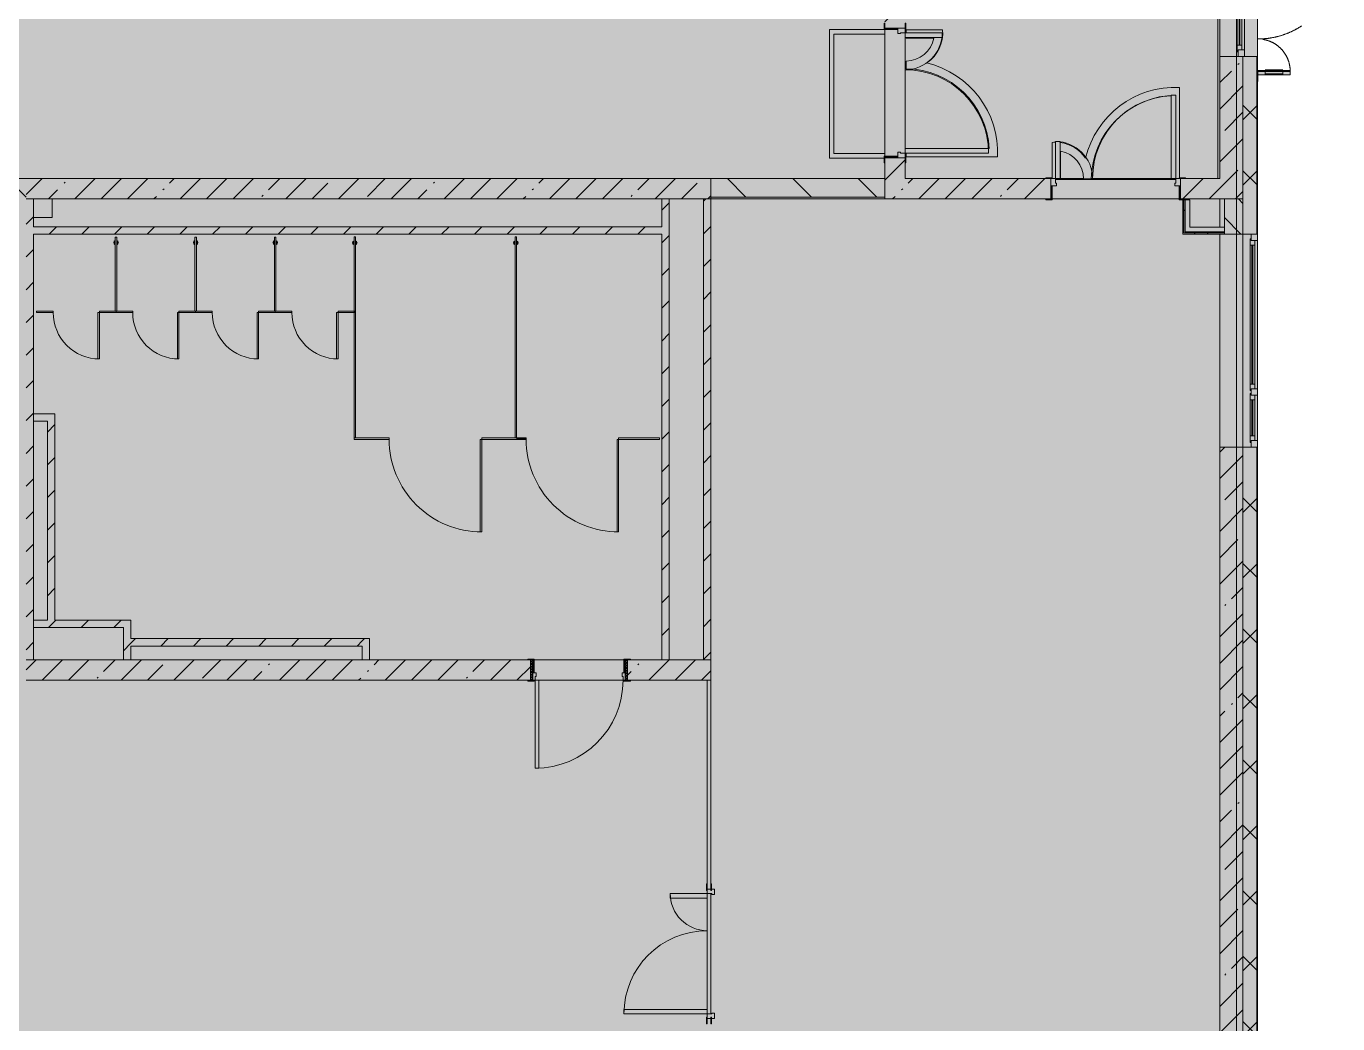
# Model space of a CAD drawing. Header units: millimetres. Extents: x 81094 to 272713, y -8553 to 29000.
# Drawn here: x 257633 to 271808, y 1470 to 12246 of the extents above; entities that cross this region are included whole.
import ezdxf

# ---------------------------------------------------------------- set-up
doc = ezdxf.new("R2010")
doc.units = ezdxf.units.MM
doc.linetypes.add('200_ШТРИХ__ш1_п0_6_', pattern=[800, 500, -300])
doc.linetypes.add('Осевая', pattern=[3175, 635, -476.25, 1587.5, -476.25])
doc.layers.add('A-DETL-GENF-1', color=7, linetype='Continuous', lineweight=9, true_color=0xc0c0c0, transparency=0.4)
for name, color, linetype, lineweight in [('A-DETL-MBND-1', 7, '200_ШТРИХ__ш1_п0_6_', 9), ('A-WALL-5', 7, 'Continuous', 5), ('I-WALL-3', 7, 'Continuous', 5), ('Оси', 7, 'Continuous', 9), ('Оси-2', 7, 'Осевая', 9)]:
    doc.layers.add(name, color=color, linetype=linetype, lineweight=lineweight)
for name, color, linetype, lineweight, true_color in [('A-DOOR-3', 7, 'Continuous', 5, 0xb7b7b7), ('A-DOOR-4', 7, 'Continuous', 5, 0xe2e2e2), ('A-DOOR-5', 7, 'Continuous', 5, 0xaaaaaa), ('A-DOOR-7', 7, 'Continuous', 5, 0x737373), ('A-DOOR-FRAM-2', 7, 'Continuous', 5, 0xe2e2e2), ('A-DOOR-FRAM-3', 7, 'Continuous', 5, 0xb7b7b7), ('A-DOOR-FRAM-4', 7, 'Continuous', 5, 0xaaaaaa), ('A-FLOR-2', 7, 'Continuous', 5, 0xb7b7b7), ('A-GENM-3', 7, 'Continuous', 5, 0x737373), ('A-GENM-4', 7, 'Continuous', 5, 0xe2ddcd), ('A-GLAZ-2', 7, 'Continuous', 5, 0x737373), ('A-WALL-6', 7, 'Continuous', 5, 0x737373), ('A-WALL-7', 7, 'Continuous', 9, 0x737373), ('I-WALL-2', 7, 'Continuous', 9, 0xe7e7e7), ('I-WALL-4', 7, 'Continuous', 5, 0x737373)]:
    doc.layers.add(name, color=color, linetype=linetype, lineweight=lineweight, true_color=true_color)
pattern_1 = [(45, (145702.92, 0), (-176.7767, 176.7767), [])]
pattern_2 = [(45, (145702.9, 0), (-285.1231, 285.1231), []), (45, (145988.04, 0), (-285.1231, 285.1231), [504.031, -100.806, 16.764, -84.042])]
pattern_3 = [(45, (145702.9, 0), (-530.33, 530.33), []), (135, (145702.9, 0), (-530.33, -530.33), [])]

# ---------------------------------------------------------------- blocks, each defined once
blk = doc.blocks.new('110_Дверь_СКБ_2Ст - Д-5_п_ Из игровой в коридор-32679362-2_7_3_птичка')
at = {"layer": 'A-DOOR-4'}
for points in [[(612.5, 110), (662.5, 110), (662.5, 1010), (612.5, 1010), (612.5, 152.6)], [(-587.5, 110), (-587.5, 510), (-637.5, 510), (-637.5, 110)], [(712.5, -110), (712.5, 30), (697.5, 30), (697.5, -110)]]:
    blk.add_hatch(color=256, dxfattribs=at).paths.add_polyline_path(points)
h = blk.add_hatch(color=256, dxfattribs=at)
h.paths.add_polyline_path([(652.5, 30), (712.5, 30), (712.5, 110), (662.5, 110), (662.5, 60), (652.5, 60)])
h.paths.add_polyline_path([(-687.5, 30), (-627.5, 30), (-627.5, 60), (-637.5, 60), (-637.5, 110), (-687.5, 110)])
at = {"layer": 'A-DOOR-FRAM-2'}
for points in [[(-672.5, 110), (-672.5, 118), (-742.5, 118), (-742.5, 110)], [(-672.5, -110), (-672.5, 30), (-687.5, 30), (-687.5, -110)], [(767.5, 110), (767.5, 118), (697.5, 118), (697.5, 110)], [(-672.5, -118), (-672.5, -110), (-742.5, -110), (-742.5, -118)], [(767.5, -118), (767.5, -110), (697.5, -110), (697.5, -118)]]:
    blk.add_hatch(color=256, dxfattribs=at).paths.add_polyline_path(points)
at = {"layer": 'A-DOOR-3'}
for p, q in [((662.5, 1010), (612.5, 1010)), ((612.5, 1010), (612.5, 110)), ((662.5, 110), (662.5, 1010)), ((-637.5, 510), (-637.5, 110)), ((-587.5, 510), (-637.5, 510)), ((-587.5, 110), (-587.5, 510)), ((-637.5, 110), (-587.5, 110)), ((612.5, 110), (662.5, 110))]:
    blk.add_line(p, q, dxfattribs=at)
for centre, radius, start, end in [((662.5, 110), 900, 90, 180), ((-637.5, 110), 400, 360, 90)]:
    blk.add_arc(centre, radius, start, end, dxfattribs=at)
at = {"layer": 'A-DOOR-FRAM-3'}
for p, q in [((-672.5, 118), (-742.5, 118)), ((-742.5, 118), (-742.5, 110)), ((-742.5, 110), (-672.5, 110)), ((-637.5, 110), (-687.5, 110)), ((-687.5, 110), (-687.5, 30)), ((-687.5, 30), (-627.5, 30)), ((-672.5, 30), (-687.5, 30)), ((-687.5, 30), (-687.5, -110)), ((-672.5, 110), (-672.5, 118)), ((-672.5, -110), (-672.5, 30)), ((-637.5, 60), (-637.5, 110)), ((-627.5, 60), (-637.5, 60)), ((-627.5, 30), (-627.5, 60)), ((662.5, 60), (652.5, 60)), ((652.5, 60), (652.5, 30)), ((652.5, 30), (712.5, 30)), ((662.5, 110), (662.5, 60)), ((712.5, 110), (662.5, 110)), ((767.5, 118), (697.5, 118)), ((697.5, 118), (697.5, 110)), ((697.5, 110), (767.5, 110)), ((712.5, 30), (697.5, 30)), ((697.5, 30), (697.5, -110)), ((712.5, 30), (712.5, 110)), ((712.5, -110), (712.5, 30)), ((767.5, 110), (767.5, 118)), ((-672.5, -110), (-742.5, -110)), ((-742.5, -110), (-742.5, -118)), ((-742.5, -118), (-672.5, -118)), ((-687.5, -110), (-672.5, -110)), ((-672.5, -118), (-672.5, -110)), ((697.5, -110), (712.5, -110)), ((767.5, -110), (697.5, -110)), ((697.5, -110), (697.5, -118)), ((697.5, -118), (767.5, -118)), ((767.5, -118), (767.5, -110))]:
    blk.add_line(p, q, dxfattribs=at)
blk = doc.blocks.new('110_Дверь_СКБ_2Ст - Д-1_л_Лестничная клетка EIS60 2-32142534-2_7_3_птичка')
at = {"layer": 'A-DOOR-4'}
for points in [[(662, 110), (662, 1010), (612, 1010), (612, 110)], [(-588, 510), (-638, 510), (-638, 110), (-588, 110), (-588, 433)], [(712, 30), (697, 30), (697, -110), (712, -110), (712, -31)]]:
    blk.add_hatch(color=256, dxfattribs=at).paths.add_polyline_path(points)
h = blk.add_hatch(color=256, dxfattribs=at)
h.paths.add_polyline_path([(712, 110), (662, 110), (662, 60), (652, 60), (652, 30), (712, 30)])
h.paths.add_polyline_path([(-628, 30), (-628, 60), (-638, 60), (-638, 110), (-688, 110), (-688, 30)])
at = {"layer": 'A-DOOR-FRAM-2'}
for points in [[(-673, 110), (-673, 118), (-743, 118), (-743, 110)], [(-673, 30), (-688, 30), (-688, -110), (-673, -110), (-673, -31)], [(767, 110), (767, 118), (697, 118), (697, 110)], [(-673, -110), (-743, -110), (-743, -118), (-673, -118)], [(767, -118), (767, -110), (697, -110), (697, -118)]]:
    blk.add_hatch(color=256, dxfattribs=at).paths.add_polyline_path(points)
at = {"layer": 'A-DOOR-3'}
for p, q in [((662, 1010), (612, 1010)), ((612, 1010), (612, 110)), ((662, 110), (662, 1010)), ((-638, 510), (-638, 110)), ((-588, 510), (-638, 510)), ((-588, 110), (-588, 510)), ((-638, 110), (-588, 110)), ((612, 110), (662, 110))]:
    blk.add_line(p, q, dxfattribs=at)
for centre, radius, start, end in [((662, 110), 900, 90, 180), ((-638, 110), 400, 360, 90)]:
    blk.add_arc(centre, radius, start, end, dxfattribs=at)
at = {"layer": 'A-DOOR-FRAM-3'}
for p, q in [((-673, 118), (-743, 118)), ((-743, 118), (-743, 110)), ((-743, 110), (-673, 110)), ((-638, 110), (-688, 110)), ((-688, 110), (-688, 30)), ((-688, 30), (-628, 30)), ((-673, 30), (-688, 30)), ((-688, 30), (-688, -110)), ((-673, 110), (-673, 118)), ((-673, -110), (-673, 30)), ((-638, 60), (-638, 110)), ((-628, 60), (-638, 60)), ((-628, 30), (-628, 60)), ((662, 60), (652, 60)), ((652, 60), (652, 30)), ((652, 30), (712, 30)), ((662, 110), (662, 60)), ((712, 110), (662, 110)), ((767, 118), (697, 118)), ((697, 118), (697, 110)), ((697, 110), (767, 110)), ((712, 30), (697, 30)), ((697, 30), (697, -110)), ((712, 30), (712, 110)), ((712, -110), (712, 30)), ((767, 110), (767, 118)), ((-673, -110), (-743, -110)), ((-743, -110), (-743, -118)), ((-743, -118), (-673, -118)), ((-688, -110), (-673, -110)), ((-673, -118), (-673, -110)), ((697, -110), (712, -110)), ((767, -110), (697, -110)), ((697, -110), (697, -118)), ((697, -118), (767, -118)), ((767, -118), (767, -110))]:
    blk.add_line(p, q, dxfattribs=at)
blk = doc.blocks.new('110_Дверь_СКБ_1Ст_Внутренняя1 - Д-7а_л__950x2100h_Туалет-V104-2_7_3_птичка')
at = {"layer": 'A-DOOR-4'}
h = blk.add_hatch(color=256, dxfattribs=at)
h.paths.add_polyline_path([(487.5, 110), (487.5, 70), (477.5, 70), (477.5, 30), (512.5, 30), (512.5, 110)])
h.paths.add_polyline_path([(-462.5, 110), (-487.5, 110), (-487.5, 30), (-452.5, 30), (-452.5, 70), (-462.5, 70)])
at = {"layer": 'A-DOOR-5'}
h = blk.add_hatch(dxfattribs=at)
h.set_pattern_fill('FP_126', color=256, style=0, pattern_type=2)
h.set_pattern_definition([(135, (1776.41, 174.685), (-14.14214, -14.14214), []), (225, (1776.41, 174.685), (14.14214, -14.14214), [])])
h.paths.add_polyline_path([(537.5, 110), (512.5, 110), (512.5, -110), (537.5, -110)])
at = {"layer": 'A-DOOR-FRAM-2'}
for points in [[(447.5, 1060), (447.5, 110), (487.5, 110), (487.5, 1060)], [(-542.5, 118), (-542.5, 110), (-472.5, 110), (-472.5, 118)], [(-472.5, 30), (-487.5, 30), (-487.5, -110), (-472.5, -110)], [(567.5, 118), (497.5, 118), (497.5, 110), (567.5, 110)], [(512.5, 30), (497.5, 30), (497.5, -110), (512.5, -110)], [(-542.5, -110), (-542.5, -118), (-472.5, -118), (-472.5, -110)], [(567.5, -110), (497.5, -110), (497.5, -118), (567.5, -118)]]:
    blk.add_hatch(color=256, dxfattribs=at).paths.add_polyline_path(points)
at = {"layer": 'A-DOOR-FRAM-4'}
h = blk.add_hatch(dxfattribs=at)
h.set_pattern_fill('FP_127', color=256, style=0, pattern_type=2)
h.set_pattern_definition([(45, (-346.384, 174.685), (-14.1421, 14.1421), []), (135, (-346.384, 174.685), (-14.1421, -14.1421), [])])
h.paths.add_polyline_path([(-487.5, 110), (-512.5, 110), (-512.5, -110), (-487.5, -110)])
at = {"layer": 'A-DOOR-3'}
for p, q in [((487.5, 1060), (447.5, 1060)), ((447.5, 1060), (447.5, 110)), ((487.5, 110), (487.5, 1060)), ((447.5, 110), (487.5, 110))]:
    blk.add_line(p, q, dxfattribs=at)
blk.add_arc((487.5, 110), 950, 90, 180, dxfattribs=at)
at = {"layer": 'A-DOOR-FRAM-3'}
for p, q in [((-472.5, 118), (-542.5, 118)), ((-542.5, 118), (-542.5, 110)), ((-542.5, 110), (-472.5, 110)), ((-487.5, 110), (-512.5, 110)), ((-512.5, 110), (-512.5, -110)), ((-462.5, 110), (-487.5, 110)), ((-487.5, 110), (-487.5, 30)), ((-487.5, -110), (-487.5, 110)), ((-472.5, 110), (-487.5, 110)), ((-487.5, 110), (-487.5, 109)), ((-487.5, 109), (-472.5, 109)), ((-487.5, 30), (-452.5, 30)), ((-472.5, 30), (-487.5, 30)), ((-487.5, 30), (-487.5, -110)), ((-472.5, 110), (-472.5, 118)), ((-472.5, 109), (-472.5, 110)), ((-472.5, -110), (-472.5, 30)), ((-462.5, 70), (-462.5, 110)), ((-452.5, 70), (-462.5, 70)), ((-452.5, 30), (-452.5, 70)), ((487.5, 70), (477.5, 70)), ((477.5, 70), (477.5, 30)), ((477.5, 30), (512.5, 30)), ((487.5, 110), (487.5, 70)), ((512.5, 110), (487.5, 110)), ((567.5, 118), (497.5, 118)), ((497.5, 118), (497.5, 110)), ((512.5, 110), (497.5, 110)), ((497.5, 110), (497.5, 109)), ((497.5, 110), (567.5, 110)), ((497.5, 109), (512.5, 109)), ((512.5, 30), (497.5, 30)), ((497.5, 30), (497.5, -110)), ((512.5, 30), (512.5, 110)), ((537.5, 110), (512.5, 110)), ((512.5, 110), (512.5, -110)), ((512.5, 109), (512.5, 110)), ((512.5, -110), (512.5, 30)), ((537.5, -110), (537.5, 110)), ((567.5, 110), (567.5, 118)), ((-472.5, -110), (-542.5, -110)), ((-542.5, -110), (-542.5, -118)), ((-542.5, -118), (-472.5, -118)), ((-512.5, -110), (-487.5, -110)), ((-487.5, -110), (-472.5, -110)), ((-472.5, -118), (-472.5, -110)), ((497.5, -110), (512.5, -110)), ((567.5, -110), (497.5, -110)), ((497.5, -110), (497.5, -118)), ((497.5, -118), (567.5, -118)), ((512.5, -110), (537.5, -110)), ((567.5, -118), (567.5, -110))]:
    blk.add_line(p, q, dxfattribs=at)
blk = doc.blocks.new('120_Окно_СКБ_1Ст - 120_Окно_СКБ_1Ст 1200х2500_h_ с форточкой2-24160662-2_7_3_птичка')
at = {"layer": 'A-GLAZ-2'}
for p, q in [((-600, -127), (-600, -57)), ((-600, -57), (-530, -57)), ((600, -57), (-600, -57)), ((-530, -127), (-600, -127)), ((-600, -127), (-550, -127)), ((-530, -127), (-550, -127)), ((-550, -127), (-550, -137)), ((-550, -137), (550, -137)), ((550, -137), (-550, -137)), ((-530, -57), (-530, -127)), ((530, -87), (-530, -87)), ((-530, -87), (-530, -127)), ((-480, -137), (-480, -87)), ((-480, -107), (480, -107)), ((480, -117), (-480, -117)), ((480, -137), (480, -87)), ((530, -127), (530, -57)), ((530, -57), (600, -57)), ((530, -127), (530, -87)), ((600, -127), (530, -127)), ((550, -127), (530, -127)), ((550, -127), (600, -127)), ((550, -137), (550, -127)), ((600, -57), (600, -127))]:
    blk.add_line(p, q, dxfattribs=at)
blk = doc.blocks.new('120_Окно_СКБ_2Ст_Фрамуга сверху - 120_Окно_СКБ_2Ст_2300х2500_h_ ДОО-22877051-2_7_3_птичка')
at = {"layer": 'A-GLAZ-2'}
for p, q in [((-1150, 13), (-1150, 83)), ((-1150, 83), (-1080, 83)), ((1150, 83), (-1150, 83)), ((-1080, 13), (-1150, 13)), ((-1150, 13), (-1100, 13)), ((-1080, 13), (-1100, 13)), ((-1100, 13), (-1100, 3)), ((-1100, 3), (540, 3)), ((540, 3), (-1100, 3)), ((-1080, 83), (-1080, 13)), ((-1080, 83), (1080, 83)), ((520, 53), (-1080, 53)), ((-1080, 53), (-1080, 13)), ((-1030, 3), (-1030, 53)), ((-1030, 33), (470, 33)), ((470, 23), (-1030, 23)), ((470, 3), (470, 53)), ((520, 13), (520, 83)), ((520, 83), (590, 83)), ((520, 13), (520, 53)), ((590, 13), (520, 13)), ((540, 13), (520, 13)), ((540, 13), (570, 13)), ((540, 13), (570, 13)), ((540, 3), (540, 13)), ((590, 13), (570, 13)), ((570, 13), (570, 3)), ((570, 3), (1100, 3)), ((1100, 3), (570, 3)), ((590, 83), (590, 13)), ((1080, 53), (590, 53)), ((590, 53), (590, 13)), ((640, 3), (640, 53)), ((640, 33), (1030, 33)), ((1030, 23), (640, 23)), ((1030, 3), (1030, 53)), ((1080, 13), (1080, 83)), ((1080, 83), (1150, 83)), ((1080, 13), (1080, 53)), ((1150, 13), (1080, 13)), ((1100, 13), (1080, 13)), ((1100, 13), (1150, 13)), ((1100, 3), (1100, 13)), ((1150, 83), (1150, 13))]:
    blk.add_line(p, q, dxfattribs=at)
blk = doc.blocks.new('Дверь_Витражная_СКБ_2Ст - ВН-6-31912847-2_7_3_птичка')
at = {"layer": 'A-DETL-MBND-1'}
for points in [[(-643, -370), (-598, -370), (-598, -20), (-643, -20)], [(562, -884), (607, -884), (607, -20), (562, -20)]]:
    blk.add_hatch(color=256, dxfattribs=at).paths.add_polyline_path(points)
for p, q in [((-607, -20), (-715, -20)), ((-715, -20), (-607, -20)), ((-598, -20), (-643, -20)), ((-643, -370), (-643, -20)), ((-598, -20), (-643, -20)), ((-643, -20), (-643, -370)), ((-643, -100), (-598, -100)), ((-633, -290), (-633, -100)), ((-607, -370), (-607, -20)), ((-598, -370), (-598, -20)), ((-598, -370), (-598, -20)), ((-589, -290), (-589, -100)), ((553, -804), (553, -100)), ((562, -20), (607, -20)), ((562, -884), (562, -20)), ((562, -20), (562, -884)), ((607, -20), (562, -20)), ((607, -100), (562, -100)), ((597, -804), (597, -100)), ((607, -884), (607, -20)), ((607, -884), (607, -20)), ((607, -20), (715, -20)), ((607, -20), (715, -20)), ((607, -884), (607, -20)), ((-643, -290), (-598, -290)), ((-643, -370), (-598, -370)), ((-643, -370), (-598, -370)), ((607, -804), (562, -804)), ((607, -884), (562, -884)), ((562, -884), (607, -884))]:
    blk.add_line(p, q, dxfattribs=at)
for centre, radius, start, end in [((-607, -20), 350, 270, 0), ((607, -20), 864, 180, 270)]:
    blk.add_arc(centre, radius, start, end, dxfattribs=at)
blk = doc.blocks.new('131_Сантехническая перегородка_Дверь 5 - СД-1-V187-2_7_3_птичка')
at = {"layer": 'A-GENM-4'}
for points in [[(70, 8), (70, -8), (250, -8), (250, 8)], [(750, 8), (750, -8), (930, -8), (930, 8)]]:
    blk.add_hatch(color=256, dxfattribs=at).paths.add_polyline_path(points)
at = {"layer": 'A-DOOR-7'}
for p, q in [((266, 508), (250, 508)), ((250, 8), (250, 508)), ((266, 8), (266, 508)), ((266, 8), (250, 8))]:
    blk.add_line(p, q, dxfattribs=at)
blk.add_arc((250, 8), 500, 360, 90, dxfattribs=at)
at = {"layer": 'A-GENM-3'}
for p, q in [((250, 8), (70, 8)), ((70, 8), (70, -8)), ((250, -8), (250, 8)), ((930, 8), (750, 8)), ((750, 8), (750, -8)), ((930, -8), (930, 8)), ((70, -8), (250, -8)), ((750, -8), (930, -8))]:
    blk.add_line(p, q, dxfattribs=at)
blk = doc.blocks.new('131_Сантехническая перегородка 6 - СП-1-V185-2_7_3_птичка')
at = {"layer": 'A-GENM-4'}
blk.add_hatch(color=256, dxfattribs=at).paths.add_polyline_path([(800, 8), (0, 8), (0, -8), (800, -8)])
at = {"layer": 'A-GENM-3'}
for p, q in [((800, 8), (0, 8)), ((0, 8), (0, -8)), ((800, -8), (800, 8)), ((0, -8), (800, -8))]:
    blk.add_line(p, q, dxfattribs=at)
at = {"layer": 'A-GENM-3', "flags": 128}
for points in [[(71, 8), (71, 9), (71, 9), (70, 9), (70, 10), (70, 10), (69, 11), (69, 11), (68, 12), (68, 12), (67, 12), (67, 13), (66, 13), (66, 13), (65, 14), (65, 14), (64, 14), (64, 14), (63, 14), (62, 15), (62, 15), (61, 15), (61, 15), (60, 15), (59, 15), (59, 15), (58, 15), (58, 15), (57, 15), (56, 15), (56, 15), (55, 15), (55, 15), (54, 14), (54, 14), (53, 14), (52, 14), (52, 13), (51, 13), (51, 13), (50, 13), (50, 12), (49, 12), (49, 11), (48, 11), (48, 11), (48, 10), (47, 10), (47, 9), (46, 9), (46, 8), (46, 8)], [(46, -8), (46, -9), (47, -9), (47, -9), (47, -10), (48, -10), (48, -11), (49, -11), (49, -12), (50, -12), (50, -12), (51, -13), (51, -13), (52, -13), (52, -14), (53, -14), (53, -14), (54, -14), (54, -14), (55, -15), (56, -15), (56, -15), (57, -15), (57, -15), (58, -15), (59, -15), (59, -15), (60, -15), (60, -15), (61, -15), (62, -15), (62, -15), (63, -15), (63, -14), (64, -14), (64, -14), (65, -14), (66, -13), (66, -13), (67, -13), (67, -13), (68, -12), (68, -12), (69, -11), (69, -11), (69, -11), (70, -10), (70, -10), (71, -9), (71, -9), (71, -8), (71, -8)]]:
    blk.add_lwpolyline(points, dxfattribs=at)
at = {"layer": 'A-GENM-3'}
for radius, start, end in [(24.6, 19.9113, 160.0887), (17.6, 45, 135), (17.6, 45, 135), (15.1, 45, 135), (24.6, 199.9113, 340.0887), (17.6, 225, 315), (17.6, 225, 315), (15.1, 225, 315)]:
    blk.add_arc((59, 0), radius, start, end, dxfattribs=at)
blk = doc.blocks.new('131_Сантехническая перегородка 7 - СП-1-V184-2_7_3_птичка')
at = {"layer": 'A-GENM-4'}
blk.add_hatch(color=256, dxfattribs=at).paths.add_polyline_path([(2166, 8), (-4, 8), (-4, -8), (2166, -8)])
at = {"layer": 'A-GENM-3'}
for p, q in [((2166, 8), (-4, 8)), ((-4, 8), (-4, -8)), ((2166, -8), (2166, 8)), ((-4, -8), (2166, -8))]:
    blk.add_line(p, q, dxfattribs=at)
at = {"layer": 'A-GENM-3', "flags": 128}
for points in [[(71, 8), (71, 9), (71, 9), (70, 9), (70, 10), (70, 10), (69, 11), (69, 11), (68, 12), (68, 12), (67, 12), (67, 13), (66, 13), (66, 13), (65, 14), (65, 14), (64, 14), (64, 14), (63, 14), (62, 15), (62, 15), (61, 15), (61, 15), (60, 15), (59, 15), (59, 15), (58, 15), (58, 15), (57, 15), (56, 15), (56, 15), (55, 15), (55, 15), (54, 14), (54, 14), (53, 14), (52, 14), (52, 13), (51, 13), (51, 13), (50, 13), (50, 12), (49, 12), (49, 11), (48, 11), (48, 11), (48, 10), (47, 10), (47, 9), (46, 9), (46, 8), (46, 8)], [(46, -8), (46, -9), (47, -9), (47, -9), (47, -10), (48, -10), (48, -11), (49, -11), (49, -12), (50, -12), (50, -12), (51, -13), (51, -13), (52, -13), (52, -14), (53, -14), (53, -14), (54, -14), (54, -14), (55, -15), (56, -15), (56, -15), (57, -15), (57, -15), (58, -15), (59, -15), (59, -15), (60, -15), (60, -15), (61, -15), (62, -15), (62, -15), (63, -15), (63, -14), (64, -14), (64, -14), (65, -14), (66, -13), (66, -13), (67, -13), (67, -13), (68, -12), (68, -12), (69, -11), (69, -11), (69, -11), (70, -10), (70, -10), (71, -9), (71, -9), (71, -8), (71, -8)]]:
    blk.add_lwpolyline(points, dxfattribs=at)
at = {"layer": 'A-GENM-3'}
for radius, start, end in [(24.6, 19.9113, 160.0887), (17.6, 45, 135), (17.6, 45, 135), (15.1, 45, 135), (24.6, 199.9113, 340.0887), (17.6, 225, 315), (17.6, 225, 315), (15.1, 225, 315)]:
    blk.add_arc((59, 0), radius, start, end, dxfattribs=at)
blk = doc.blocks.new('131_Сантехническая перегородка_Дверь МГН - СД-1-V186-2_7_3_птичка')
at = {"layer": 'A-GENM-4'}
for points in [[(-370, 8), (-370, -8), (10, -8), (10, 8)], [(1010, 8), (1010, -8), (1390, -8), (1390, 8)]]:
    blk.add_hatch(color=256, dxfattribs=at).paths.add_polyline_path(points)
at = {"layer": 'A-DOOR-7'}
for p, q in [((10, 1008), (26, 1008)), ((10, 8), (10, 1008)), ((26, 8), (26, 1008)), ((10, 8), (26, 8))]:
    blk.add_line(p, q, dxfattribs=at)
blk.add_arc((10, 8), 1000, 360, 90, dxfattribs=at)
at = {"layer": 'A-GENM-3'}
for p, q in [((10, 8), (-370, 8)), ((-370, 8), (-370, -8)), ((10, -8), (10, 8)), ((1390, 8), (1010, 8)), ((1010, 8), (1010, -8)), ((1390, -8), (1390, 8)), ((-370, -8), (10, -8)), ((1010, -8), (1390, -8))]:
    blk.add_line(p, q, dxfattribs=at)
blk = doc.blocks.new('131_Сантехническая перегородка_Дверь МГН 2 - СД-1-V188-2_7_3_птичка')
at = {"layer": 'A-GENM-4'}
for points in [[(10, 8), (-430, 8), (-430, -8), (10, -8)], [(1010, 8), (1010, -8), (1110, -8), (1110, 8)]]:
    blk.add_hatch(color=256, dxfattribs=at).paths.add_polyline_path(points)
at = {"layer": 'A-DOOR-7'}
for p, q in [((10, 1008), (26, 1008)), ((10, 8), (10, 1008)), ((26, 8), (26, 1008)), ((10, 8), (26, 8))]:
    blk.add_line(p, q, dxfattribs=at)
blk.add_arc((10, 8), 1000, 360, 90, dxfattribs=at)
at = {"layer": 'A-GENM-3'}
for p, q in [((10, 8), (-430, 8)), ((-430, 8), (-430, -8)), ((10, -8), (10, 8)), ((1110, 8), (1010, 8)), ((1010, 8), (1010, -8)), ((1110, -8), (1110, 8)), ((-430, -8), (10, -8)), ((1010, -8), (1110, -8))]:
    blk.add_line(p, q, dxfattribs=at)
blk = doc.blocks.new('110_Дверь_СКБ_2Ст - Д-5_п__в составе перегородки _не входит в спец__-32680317-2_7_3_птичка')
at = {"layer": 'A-DOOR-4'}
h = blk.add_hatch(color=256, dxfattribs=at)
h.paths.add_polyline_path([(712, -20), (712, 60), (652, 60), (652, 30), (662, 30), (662, -20)])
h.paths.add_polyline_path([(-628, 60), (-688, 60), (-688, -20), (-638, -20), (-638, 30), (-628, 30)])
for points in [[(-588, -420), (-588, -20), (-638, -20), (-638, -420)], [(662, -20), (612, -20), (612, -920), (662, -920)]]:
    blk.add_hatch(color=256, dxfattribs=at).paths.add_polyline_path(points)
at = {"layer": 'A-DOOR-FRAM-2'}
for points in [[(-673, 28), (-743, 28), (-743, 20), (-673, 20)], [(767, 28), (697, 28), (697, 20), (767, 20)], [(-673, -20), (-743, -20), (-743, -28), (-673, -28)], [(767, -20), (697, -20), (697, -28), (767, -28)]]:
    blk.add_hatch(color=256, dxfattribs=at).paths.add_polyline_path(points)
at = {"layer": 'A-DOOR-3'}
for p, q in [((-638, -20), (-588, -20)), ((-638, -420), (-638, -20)), ((-588, -20), (-588, -420)), ((612, -20), (662, -20)), ((612, -920), (612, -20)), ((662, -20), (662, -920)), ((-588, -420), (-638, -420)), ((662, -920), (612, -920))]:
    blk.add_line(p, q, dxfattribs=at)
for centre, radius, start, end in [((-638, -20), 400, 270, 0), ((662, -20), 900, 180, 270)]:
    blk.add_arc(centre, radius, start, end, dxfattribs=at)
at = {"layer": 'A-DOOR-FRAM-3'}
for p, q in [((-743, 28), (-673, 28)), ((-743, 20), (-743, 28)), ((-673, 20), (-743, 20)), ((-688, 60), (-628, 60)), ((-688, -20), (-688, 60)), ((-688, 20), (-673, 20)), ((-688, 19), (-688, 20)), ((-673, 19), (-688, 19)), ((-673, 28), (-673, 20)), ((-673, 20), (-673, 19)), ((-638, 30), (-638, -20)), ((-628, 30), (-638, 30)), ((-628, 60), (-628, 30)), ((652, 60), (712, 60)), ((652, 30), (652, 60)), ((662, 30), (652, 30)), ((662, -20), (662, 30)), ((697, 20), (697, 28)), ((697, 28), (767, 28)), ((697, 19), (697, 20)), ((697, 20), (712, 20)), ((767, 20), (697, 20)), ((712, 19), (697, 19)), ((712, 60), (712, -20)), ((712, 20), (712, 19)), ((767, 28), (767, 20)), ((-743, -20), (-673, -20)), ((-743, -28), (-743, -20)), ((-673, -28), (-743, -28)), ((-638, -20), (-688, -20)), ((-673, -20), (-673, -28)), ((712, -20), (662, -20)), ((697, -28), (697, -20)), ((697, -20), (767, -20)), ((767, -28), (697, -28)), ((767, -20), (767, -28))]:
    blk.add_line(p, q, dxfattribs=at)

msp = doc.modelspace()

# ---------------------------------------------------------------- hatches: boundary and pattern name
at = {"layer": 'A-DETL-GENF-1'}
msp.add_hatch(color=256, dxfattribs=at).paths.add_polyline_path([(267919.9, -258), (270940.9, -258), (270940.9, 21558), (239010.9, 21558), (239010.9, 27348), (230562.9, 27348), (230562.9, 5750), (234904.9, 5750), (234904.9, -258), (266992.3, -258)])
at = {"layer": 'A-WALL-5'}
h = msp.add_hatch(dxfattribs=at)
h.set_pattern_fill('FP_77', color=256, style=0, pattern_type=2)
h.set_pattern_definition([(45, (145702.9, 0), (-353.5534, 353.5534), []), (135, (145702.9, 0), (-353.5534, -353.5534), [])])
h.paths.add_polyline_path([(270929.2, -250), (270932.9, -250), (270932.9, 7700), (270782.9, 7700), (270782.9, -250), (270892.9, -250)])
h.paths.add_polyline_path([(270932.9, 10000), (270932.9, 11920), (270782.9, 11920), (270782.9, 10000)])
h.paths.add_polyline_path([(270932.9, 13120), (270932.9, 21400), (270782.9, 21400), (270782.9, 13120)])
h = msp.add_hatch(dxfattribs=at)
h.set_pattern_fill('FP_87', color=256, style=0, pattern_type=2)
h.set_pattern_definition([(135, (145702.92, 0), (-176.7767, -176.7767), [])])
h.paths.add_polyline_path([(270702.4, 10000), (270782.9, 10000), (270782.9, 10380), (270582.9, 10380), (270582.9, 10000)])
at = {"layer": 'I-WALL-2'}
for points in [[(270207.9, 10025), (270207.9, 10370), (270157.9, 10370), (270157.9, 10025)], [(270207.9, 10025), (270582.9, 10025), (270582.9, 10075), (270207.9, 10075), (270207.9, 10064.1)]]:
    msp.add_hatch(color=256, dxfattribs=at).paths.add_polyline_path(points)
at = {"layer": 'I-WALL-3'}
h = msp.add_hatch(dxfattribs=at)
h.set_pattern_fill('FP_85', color=256, style=0, pattern_type=2)
h.set_pattern_definition(pattern_2)
h.paths.add_polyline_path([(270702.4, 10600), (270782.9, 10600), (270782.9, 11920), (270532.9, 11920), (270532.9, 10600)])
h.paths.add_polyline_path([(270782.9, 13120), (270782.9, 21400), (270532.9, 21400), (270532.9, 13120), (270702.4, 13120)])
h = msp.add_hatch(dxfattribs=at)
h.set_pattern_fill('FP_85', color=256, style=0, pattern_type=2)
h.set_pattern_definition(pattern_2)
h.paths.add_polyline_path([(266992.3, 10600), (267132.9, 10600), (267132.9, 10825), (266912.9, 10825), (266912.9, 10600)])
h.paths.add_polyline_path([(266992.3, 12225), (267132.9, 12225), (267132.9, 13400), (266912.9, 13400), (266912.9, 12225)])
h.paths.add_polyline_path([(266926.1, 13900), (267132.9, 13900), (267132.9, 18600), (266912.9, 18600), (266912.9, 13900)])
h = msp.add_hatch(dxfattribs=at)
h.set_pattern_fill('FP_88', color=256, style=0, pattern_type=2)
h.set_pattern_definition([(135, (145702.9, 0), (-353.5534, -353.5534), [])])
h.paths.add_polyline_path([(266912.9, 10400), (266912.9, 10600), (265032.9, 10600), (265032.9, 10400), (265137.3, 10400)])
h.paths.add_polyline_path([(255341.8, 10400), (255932.9, 10400), (255932.9, 10600), (254807.9, 10600), (254807.9, 10400), (254934.6, 10400)])
h.paths.add_polyline_path([(253407.9, 10400), (253407.9, 10600), (253052.9, 10600), (253052.9, 10400), (253352.9, 10400)])
h.paths.add_polyline_path([(257253.4, 10400), (257632.9, 10400), (257632.9, 10600), (256882.9, 10600), (256882.9, 10400), (256912.9, 10400)])
h = msp.add_hatch(dxfattribs=at)
h.set_pattern_fill('FP_85', color=256, style=0, pattern_type=2)
h.set_pattern_definition(pattern_2)
h.paths.add_polyline_path([(264952.9, 10380), (265032.9, 10380), (265032.9, 10600), (257632.9, 10600), (257632.9, 10380), (261427.2, 10380)])
h = msp.add_hatch(dxfattribs=at)
h.set_pattern_fill('FP_85', color=256, style=0, pattern_type=2)
h.set_pattern_definition(pattern_2)
h.paths.add_polyline_path([(266912.9, 10380), (268707.9, 10380), (268707.9, 10600), (266912.9, 10600), (266912.9, 10400)])
h.paths.add_polyline_path([(270782.9, 10380), (270782.9, 10600), (270107.9, 10600), (270107.9, 10380), (270702.4, 10380)])
h = msp.add_hatch(dxfattribs=at)
h.set_pattern_fill('FP_89', color=256, style=0, pattern_type=2)
h.set_pattern_definition(pattern_1)
h.paths.add_polyline_path([(257712.9, 5400), (257712.9, 10380), (257632.9, 10380), (257632.9, 5400)])
h = msp.add_hatch(dxfattribs=at)
h.set_pattern_fill('FP_89', color=256, style=0, pattern_type=2)
h.set_pattern_definition(pattern_1)
h.paths.add_polyline_path([(264502.9, 5400), (264582.9, 5400), (264582.9, 10380), (264502.9, 10380), (264502.9, 5436.5)])
h = msp.add_hatch(dxfattribs=at)
h.set_pattern_fill('FP_89', color=256, style=0, pattern_type=2)
h.set_pattern_definition(pattern_1)
h.paths.add_polyline_path([(265032.9, 5400), (265032.9, 10380), (264952.9, 10380), (264952.9, 5400)])
h = msp.add_hatch(dxfattribs=at)
h.set_pattern_fill('FP_189', color=256, style=0, pattern_type=2)
h.set_pattern_definition(pattern_3)
h.paths.add_polyline_path([(270145.4, 10000), (270145.4, 10370), (270132.9, 10370), (270132.9, 10000)])
h = msp.add_hatch(dxfattribs=at)
h.set_pattern_fill('FP_189', color=256, style=0, pattern_type=2)
h.set_pattern_definition(pattern_3)
h.paths.add_polyline_path([(270157.9, 10012.5), (270157.9, 10370), (270145.4, 10370), (270145.4, 10012.5)])
h = msp.add_hatch(dxfattribs=at)
h.set_pattern_fill('FP_89', color=256, style=0, pattern_type=2)
h.set_pattern_definition(pattern_1)
h.paths.add_polyline_path([(257712.9, 10000), (264502.9, 10000), (264502.9, 10080), (257712.9, 10080), (257712.9, 10064.1)])
h = msp.add_hatch(dxfattribs=at)
h.set_pattern_fill('FP_189', color=256, style=0, pattern_type=2)
h.set_pattern_definition(pattern_3)
h.paths.add_polyline_path([(270145.4, 10000), (270582.9, 10000), (270582.9, 10012.5), (270145.4, 10012.5)])
h = msp.add_hatch(dxfattribs=at)
h.set_pattern_fill('FP_189', color=256, style=0, pattern_type=2)
h.set_pattern_definition(pattern_3)
h.paths.add_polyline_path([(270582.9, 10012.5), (270582.9, 10025), (270157.9, 10025), (270157.9, 10012.5), (270207.9, 10012.5)])
h = msp.add_hatch(dxfattribs=at)
h.set_pattern_fill('FP_89', color=256, style=0, pattern_type=2)
h.set_pattern_definition(pattern_1)
h.paths.add_polyline_path([(257942.9, 5830), (257942.9, 7980), (257862.9, 7980), (257862.9, 5830)])
h = msp.add_hatch(dxfattribs=at)
h.set_pattern_fill('FP_85', color=256, style=0, pattern_type=2)
h.set_pattern_definition(pattern_2)
h.paths.add_polyline_path([(270782.9, -100), (270782.9, 7700), (270532.9, 7700), (270532.9, -100), (270709.7, -100)])
h = msp.add_hatch(dxfattribs=at)
h.set_pattern_fill('FP_89', color=256, style=0, pattern_type=2)
h.set_pattern_definition(pattern_1)
h.paths.add_polyline_path([(255452.9, 6620), (255982.9, 6620), (255982.9, 6700), (255452.9, 6700)])
h.paths.add_polyline_path([(256932.9, 6620), (257632.9, 6620), (257632.9, 6700), (256932.9, 6700)])
h = msp.add_hatch(dxfattribs=at)
h.set_pattern_fill('FP_89', color=256, style=0, pattern_type=2)
h.set_pattern_definition(pattern_1)
h.paths.add_polyline_path([(257717.1, 5750), (258682.9, 5750), (258682.9, 5830), (257712.9, 5830), (257712.9, 5750)])
h = msp.add_hatch(dxfattribs=at)
h.set_pattern_fill('FP_89', color=256, style=0, pattern_type=2)
h.set_pattern_definition(pattern_1)
h.paths.add_polyline_path([(258682.9, 5400), (258762.9, 5400), (258762.9, 5830), (258682.9, 5830), (258682.9, 5750)])
h = msp.add_hatch(dxfattribs=at)
h.set_pattern_fill('FP_89', color=256, style=0, pattern_type=2)
h.set_pattern_definition(pattern_1)
h.paths.add_polyline_path([(261262.9, 5550), (261262.9, 5630), (258762.9, 5630), (258762.9, 5550)])
h = msp.add_hatch(dxfattribs=at)
h.set_pattern_fill('FP_89', color=256, style=0, pattern_type=2)
h.set_pattern_definition(pattern_1)
h.paths.add_polyline_path([(261342.9, 5400), (261342.9, 5630), (261262.9, 5630), (261262.9, 5400)])
h = msp.add_hatch(dxfattribs=at)
h.set_pattern_fill('FP_85', color=256, style=0, pattern_type=2)
h.set_pattern_definition(pattern_2)
h.paths.add_polyline_path([(265032.9, 5180), (265032.9, 5400), (264132.9, 5400), (264132.9, 5180), (264992.9, 5180)])
h.paths.add_polyline_path([(257632.9, 5180), (263082.9, 5180), (263082.9, 5400), (257632.9, 5400)])

# ---------------------------------------------------------------- linework, layer by layer
at = {"layer": 'A-FLOR-2'}
for p, q in [((270511.9, 10600), (270511.9, 13450)), ((266312.9, 12211.1), (266312.9, 10821.8)), ((266904.9, 12211.1), (266312.9, 12211.1)), ((266912.9, 12161.1), (266912.9, 12210)), ((267536.8, 12208.3), (267143.2, 12208.3)), ((267143.2, 12208.3), (267143.2, 12175)), ((266362.9, 10871.8), (266362.9, 12161.1)), ((266362.9, 12161.1), (266912.9, 12161.1)), ((267143.2, 12125), (267143.2, 12118.3)), ((267143.2, 12118.3), (267442.9, 12118.3)), ((267143.2, 11869.8), (267143.2, 11786.7)), ((270006.8, 11495.1), (270006.8, 10597.4)), ((270096.8, 10608), (270096.8, 11585.5)), ((268041, 10924.2), (268032.9, 10924.2)), ((268722.7, 10990.9), (268722.7, 10608)), ((266312.9, 10821.8), (266904.9, 10821.8)), ((266912.9, 10871.8), (266362.9, 10871.8)), ((266912.9, 10840), (266912.9, 10871.8)), ((267143.2, 10875), (267143.2, 10834.2)), ((267143.2, 10834.2), (268131.3, 10834.2)), ((268812.7, 10597.4), (268812.7, 10897.1)), ((268757.9, 10597.4), (268812.7, 10597.4)), ((268757.9, 10590), (270057.9, 10590)), ((269061.2, 10597.4), (269144.3, 10597.4)), ((270006.8, 10597.4), (270057.9, 10597.4)), ((257912.9, 10380), (257912.9, 10180)), ((266912.9, 10380), (265032.9, 10380)), ((257912.9, 10180), (257712.9, 10180))]:
    msp.add_line(p, q, dxfattribs=at)
for centre, radius, start, end in [((267143.2, 12174.8), 395, 304.42231, 4.87345), ((267143.2, 12174.8), 305, 270, 349.33549), ((267132.2, 10876.8), 910, 2.99005, 89.3074), ((267132.2, 10876.8), 1000, 357.56236, 76.45029), ((270054.2, 10586.4), 1000, 87.56236, 166.45029), ((270054.2, 10586.4), 910, 92.99005, 179.3074), ((268756.2, 10597.4), 395, 89.75521, 94.87345), ((268756.2, 10597.4), 395, 34.42231, 82.4559), ((268756.2, 10597.4), 305, 360, 79.33549)]:
    msp.add_arc(centre, radius, start, end, dxfattribs=at)
at = {"layer": 'A-WALL-6'}
for p, q in [((270940.9, -258), (270940.9, 21558)), ((270940.9, 11920), (270782.9, 11920)), ((270782.9, 10600), (270782.9, 10380)), ((270582.9, 10380), (270582.9, 10075)), ((270582.9, 10000), (270940.9, 10000)), ((270940.9, 7700), (270782.9, 7700))]:
    msp.add_line(p, q, dxfattribs=at)
at = {"layer": 'A-WALL-7'}
for p, q in [((270782.9, 11920), (270782.9, 10600)), ((270932.9, 10000), (270932.9, 11920)), ((270935.9, 10000), (270935.9, 11920)), ((265032.9, 10600), (265032.9, 10400)), ((266912.9, 10400), (266912.9, 10600)), ((257712.9, 10380), (257632.9, 10380)), ((265032.9, 10380), (264952.9, 10380)), ((270145.4, 10012.5), (270145.4, 10370)), ((270157.9, 10025), (270157.9, 10370)), ((270782.9, 10380), (270582.9, 10380)), ((270782.9, 10380), (270782.9, 10000)), ((270582.9, 10012.5), (270145.4, 10012.5)), ((270582.9, 10025), (270157.9, 10025)), ((270932.9, -250), (270932.9, 7700)), ((270935.9, -253), (270935.9, 7700)), ((257632.9, 5400), (257712.9, 5400)), ((264502.9, 5400), (264582.9, 5400)), ((265032.9, 5400), (264952.9, 5400)), ((265032.9, 5180), (264992.9, 5180))]:
    msp.add_line(p, q, dxfattribs=at)
at = {"layer": 'I-WALL-4'}
for p, q in [((270532.9, 18412.5), (270532.9, 10600)), ((266912.9, 10871.8), (266912.9, 12161.1)), ((267132.9, 12125), (267132.9, 10925)), ((270782.9, 11920), (270532.9, 11920)), ((266912.9, 10770), (266912.9, 10600)), ((267132.9, 10600), (267132.9, 10770)), ((266912.9, 10600), (256912.9, 10600)), ((268652.9, 10600), (267132.9, 10600)), ((268812.7, 10600), (269061, 10600)), ((269144.5, 10600), (270006.8, 10600)), ((270532.9, 10600), (270162.9, 10600)), ((257712.9, 10080), (257712.9, 10380)), ((257712.9, 10380), (264952.9, 10380)), ((264502.9, 10380), (264502.9, 10080)), ((264582.9, 5400), (264582.9, 10380)), ((264952.9, 10380), (264952.9, 5400)), ((265032.9, 10400), (266912.9, 10400)), ((265032.9, 5400), (265032.9, 10400)), ((266912.9, 10400), (266912.9, 10380)), ((266912.9, 10380), (268652.9, 10380)), ((270092.9, 10380), (268722.9, 10380)), ((270132.9, 10370), (270132.9, 10000)), ((270207.9, 10370), (270132.9, 10370)), ((270162.9, 10380), (270582.9, 10380)), ((270207.9, 10075), (270207.9, 10370)), ((270532.9, 10075), (270532.9, 10380)), ((264502.9, 10080), (257712.9, 10080)), ((270582.9, 10075), (270207.9, 10075)), ((270582.9, 10000), (270582.9, 10075)), ((257712.9, 5400), (257712.9, 10000)), ((257712.9, 10000), (264502.9, 10000)), ((264502.9, 10000), (264502.9, 5400)), ((270132.9, 10000), (270582.9, 10000)), ((270532.9, 10000), (270532.9, 150)), ((270782.9, -100), (270782.9, 10000)), ((257942.9, 8060), (257712.9, 8060)), ((257712.9, 7980), (257862.9, 7980)), ((257862.9, 7980), (257862.9, 5830)), ((257942.9, 5830), (257942.9, 8060)), ((270782.9, 7700), (270532.9, 7700)), ((257862.9, 5830), (257712.9, 5830)), ((258762.9, 5830), (257942.9, 5830)), ((258762.9, 5630), (258762.9, 5830)), ((257712.9, 5750), (258682.9, 5750)), ((258682.9, 5750), (258682.9, 5400)), ((261342.9, 5630), (258762.9, 5630)), ((258762.9, 5550), (261262.9, 5550)), ((258762.9, 5400), (258762.9, 5550)), ((261262.9, 5550), (261262.9, 5400)), ((261342.9, 5400), (261342.9, 5630)), ((263052.9, 5400), (257712.9, 5400)), ((263122.9, 5400), (264092.9, 5400)), ((264502.9, 5400), (264162.9, 5400)), ((264952.9, 5400), (264582.9, 5400)), ((265032.9, 2980), (265032.9, 5400)), ((257632.9, 5180), (263052.9, 5180)), ((264082.9, 5180), (263172.9, 5180)), ((264162.9, 5180), (264992.9, 5180)), ((264992.9, 5180), (264992.9, 2980)), ((265032.9, 2875), (265032.9, 1575)), ((264992.9, 1625), (264992.9, 2825))]:
    msp.add_line(p, q, dxfattribs=at)
at = {"layer": 'Оси'}
for p, q in [((270712.9, 10029.8), (270712.9, 21915.1)), ((270712.9, -1906.3), (270712.9, 9979))]:
    msp.add_line(p, q, dxfattribs=at)
at = {"layer": 'Оси-2'}
msp.add_line((270712.9, 9979), (270712.9, 10029.8), dxfattribs=at)

# ---------------------------------------------------------------- block references
at = {"layer": 'A-DETL-MBND-1', "rotation": 89.99999999999957}
msp.add_blockref('Дверь_Витражная_СКБ_2Ст - ВН-6-31912847-2_7_3_птичка', (270923.9, 12365), dxfattribs=at)
at = {"layer": 'A-DOOR-3'}
for name, p, rotation in [('110_Дверь_СКБ_2Ст - Д-1_л_Лестничная клетка EIS60 2-32142534-2_7_3_птичка', (267022.9, 11537.5), 269.9999999999999), ('110_Дверь_СКБ_1Ст_Внутренняя1 - Д-7а_л__950x2100h_Туалет-V104-2_7_3_птичка', (263620.4, 5290), 180), ('110_Дверь_СКБ_2Ст - Д-5_п__в составе перегородки _не входит в спец__-32680317-2_7_3_птичка', (265012.9, 2237.5), 270)]:
    msp.add_blockref(name, p, dxfattribs=dict(at, rotation=rotation))
msp.add_blockref('110_Дверь_СКБ_2Ст - Д-5_п_ Из игровой в коридор-32679362-2_7_3_птичка', (269395.4, 10490), dxfattribs=at)
at = {"layer": 'A-GENM-3'}
for name, p, rotation in [('131_Сантехническая перегородка 6 - СП-1-V185-2_7_3_птичка', (258603.9, 9968), 270.0000000000007), ('131_Сантехническая перегородка 6 - СП-1-V185-2_7_3_птичка', (259463.9, 9968), 270.0000000000007), ('131_Сантехническая перегородка 6 - СП-1-V185-2_7_3_птичка', (260323.9, 9968), 270.0000000000007), ('131_Сантехническая перегородка 7 - СП-1-V184-2_7_3_птичка', (261183.9, 9964.9), 269.9999999999999), ('131_Сантехническая перегородка 7 - СП-1-V184-2_7_3_птичка', (262924.4, 9964.9), 269.9999999999999), ('131_Сантехническая перегородка_Дверь 5 - СД-1-V187-2_7_3_птичка', (258673.9, 9160), 180), ('131_Сантехническая перегородка_Дверь 5 - СД-1-V187-2_7_3_птичка', (259533.9, 9160), 180), ('131_Сантехническая перегородка_Дверь 5 - СД-1-V187-2_7_3_птичка', (260393.9, 9160), 180), ('131_Сантехническая перегородка_Дверь 5 - СД-1-V187-2_7_3_птичка', (261253.9, 9160), 180), ('131_Сантехническая перегородка_Дверь МГН - СД-1-V186-2_7_3_птичка', (262565.9, 7791), 180), ('131_Сантехническая перегородка_Дверь МГН 2 - СД-1-V188-2_7_3_птичка', (264045.9, 7791), 180)]:
    msp.add_blockref(name, p, dxfattribs=dict(at, rotation=rotation))
at = {"layer": 'A-GLAZ-2', "rotation": 269.9999999999999}
for name, p in [('120_Окно_СКБ_1Ст - 120_Окно_СКБ_1Ст 1200х2500_h_ с форточкой2-24160662-2_7_3_птичка', (270857.9, 12520)), ('120_Окно_СКБ_2Ст_Фрамуга сверху - 120_Окно_СКБ_2Ст_2300х2500_h_ ДОО-22877051-2_7_3_птичка', (270857.9, 8850))]:
    msp.add_blockref(name, p, dxfattribs=at)

doc.saveas('drawing.dxf')
